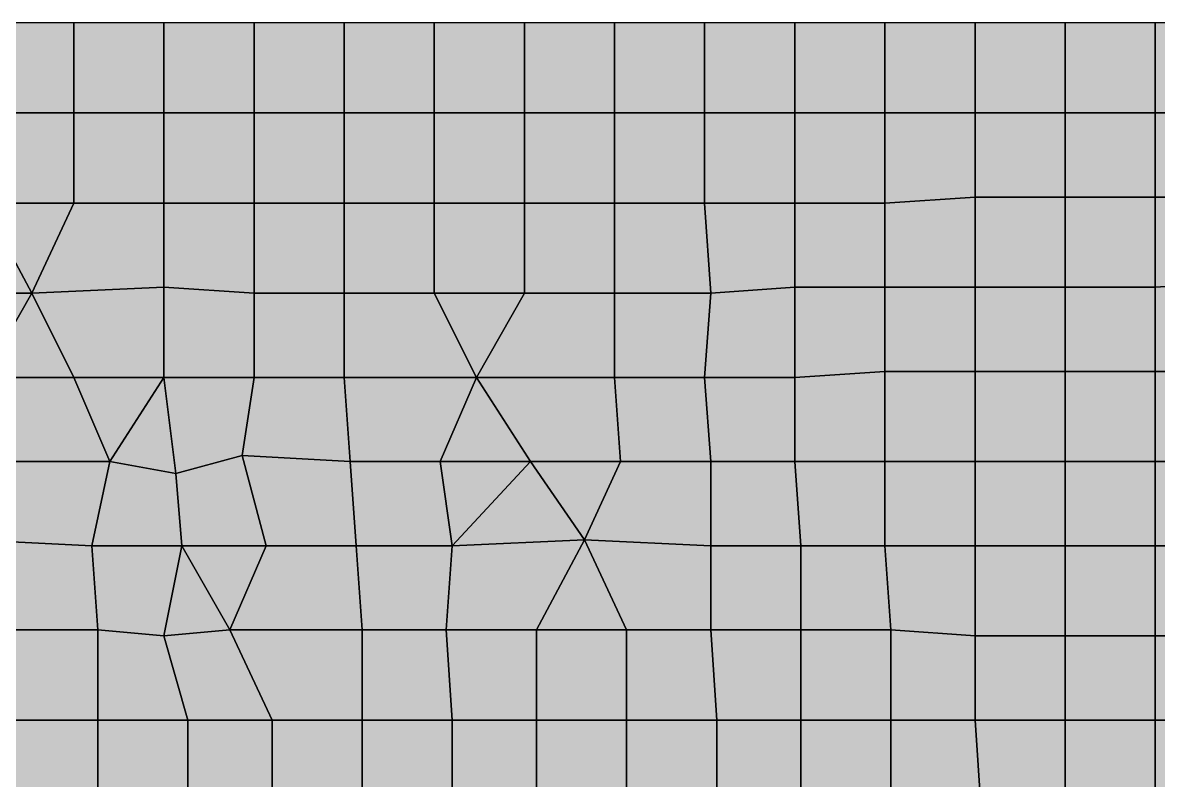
# Model space of a CAD drawing. Header units: metres. Extents: x -7480 to 79269, y -9100 to 45880.
# Drawn here: x 20150 to 23930, y 41520 to 44040 of the extents above; entities that cross this region are included whole.
import ezdxf

# ---------------------------------------------------------------- set-up
doc = ezdxf.new("R2010")
doc.units = ezdxf.units.M
doc.layers.add('COLOR_181', color=181, linetype='Continuous')

msp = doc.modelspace()

# ---------------------------------------------------------------- hatches: boundary and pattern name
at = {"layer": 'COLOR_181'}
for points in [[(20000, 44040), (20020, 43740), (20320, 43740), (20320, 44040)], [(20320, 43740), (20620, 43740), (20620, 44040), (20320, 44040)], [(20620, 43740), (20920, 43740), (20920, 44040), (20620, 44040)], [(20920, 43740), (21220, 43740), (21220, 44040), (20920, 44040)], [(21220, 43740), (21520, 43740), (21520, 44040), (21220, 44040)], [(21520, 43740), (21820, 43740), (21820, 44040), (21520, 44040)], [(21820, 43740), (22120, 43740), (22120, 44040), (21820, 44040)], [(22120, 43740), (22420, 43740), (22420, 44040), (22120, 44040)], [(22420, 43740), (22720, 43740), (22720, 44040), (22420, 44040)], [(22720, 43740), (23020, 43740), (23020, 44040), (22720, 44040)], [(23020, 43740), (23320, 43740), (23320, 44040), (23020, 44040)], [(23320, 43740), (23620, 43740), (23620, 44040), (23320, 44040)], [(23620, 43740), (23920, 43740), (23920, 44040), (23620, 44040)], [(23920, 43740), (24220, 43740), (24200, 44040), (23920, 44040)], [(20020, 43440), (20320, 43440), (20320, 43740), (20020, 43740)], [(20320, 43440), (20620, 43440), (20620, 43740), (20320, 43740)], [(20620, 43440), (20920, 43440), (20920, 43740), (20620, 43740)], [(20920, 43440), (21220, 43440), (21220, 43740), (20920, 43740)], [(21220, 43440), (21520, 43440), (21520, 43740), (21220, 43740)], [(21520, 43440), (21820, 43440), (21820, 43740), (21520, 43740)], [(21820, 43440), (22120, 43440), (22120, 43740), (21820, 43740)], [(22120, 43440), (22420, 43440), (22420, 43740), (22120, 43740)], [(22420, 43440), (22720, 43440), (22720, 43740), (22420, 43740)], [(22720, 43440), (23020, 43440), (23020, 43740), (22720, 43740)], [(23020, 43440), (23320, 43460), (23320, 43740), (23020, 43740)], [(23320, 43460), (23620, 43460), (23620, 43740), (23320, 43740)], [(23620, 43460), (23920, 43460), (23920, 43740), (23620, 43740)], [(23920, 43460), (24220, 43460), (24220, 43740), (23920, 43740)], [(19940, 43140), (20180, 43140), (20020, 43440)], [(20020, 43440), (20180, 43140), (20320, 43440)], [(20180, 43140), (20620, 43160), (20620, 43440), (20320, 43440)], [(20620, 43160), (20920, 43140), (20920, 43440), (20620, 43440)], [(20920, 43140), (21220, 43140), (21220, 43440), (20920, 43440)], [(21220, 43140), (21520, 43140), (21520, 43440), (21220, 43440)], [(21520, 43140), (21820, 43140), (21820, 43440), (21520, 43440)], [(21820, 43140), (22120, 43140), (22120, 43440), (21820, 43440)], [(22120, 43140), (22440, 43140), (22420, 43440), (22120, 43440)], [(22420, 43440), (22440, 43140), (22720, 43160), (22720, 43440)], [(22720, 43160), (23020, 43160), (23020, 43440), (22720, 43440)], [(23020, 43160), (23320, 43160), (23320, 43460), (23020, 43440)], [(23320, 43160), (23620, 43160), (23620, 43460), (23320, 43460)], [(23620, 43160), (23920, 43160), (23920, 43460), (23620, 43460)], [(23920, 43160), (24240, 43180), (24220, 43460), (23920, 43460)], [(23920, 42880), (24240, 42880), (24240, 43180), (23920, 43160)], [(19940, 43140), (20020, 42860), (20180, 43140)], [(20020, 42860), (20320, 42860), (20180, 43140)], [(20180, 43140), (20320, 42860), (20620, 42860), (20620, 43160)], [(20620, 42860), (20920, 42860), (20920, 43140), (20620, 43160)], [(20920, 42860), (21220, 42860), (21220, 43140), (20920, 43140)], [(21220, 42860), (21660, 42860), (21520, 43140), (21220, 43140)], [(21520, 43140), (21660, 42860), (21820, 43140)], [(21660, 42860), (22120, 42860), (22120, 43140), (21820, 43140)], [(22120, 42860), (22420, 42860), (22440, 43140), (22120, 43140)], [(22420, 42860), (22720, 42860), (22720, 43160), (22440, 43140)], [(22720, 42860), (23020, 42880), (23020, 43160), (22720, 43160)], [(23020, 42880), (23320, 42880), (23320, 43160), (23020, 43160)], [(23320, 42880), (23620, 42880), (23620, 43160), (23320, 43160)], [(23620, 42880), (23920, 42880), (23920, 43160), (23620, 43160)], [(22720, 42580), (23020, 42580), (23020, 42880), (22720, 42860)], [(23020, 42580), (23320, 42580), (23320, 42880), (23020, 42880)], [(23320, 42580), (23620, 42580), (23620, 42880), (23320, 42880)], [(23620, 42580), (23920, 42580), (23920, 42880), (23620, 42880)], [(23920, 42580), (24240, 42580), (24240, 42880), (23920, 42880)], [(20020, 42860), (20040, 42580), (20440, 42580), (20320, 42860)], [(20320, 42860), (20440, 42580), (20620, 42860)], [(20440, 42580), (20660, 42540), (20620, 42860)], [(20620, 42860), (20660, 42540), (20880, 42600), (20920, 42860)], [(20880, 42600), (21240, 42580), (21220, 42860), (20920, 42860)], [(21220, 42860), (21240, 42580), (21540, 42580), (21660, 42860)], [(21540, 42580), (21840, 42580), (21660, 42860)], [(21660, 42860), (21840, 42580), (22140, 42580), (22120, 42860)], [(22120, 42860), (22140, 42580), (22440, 42580), (22420, 42860)], [(22420, 42860), (22440, 42580), (22720, 42580), (22720, 42860)], [(19980, 42320), (20380, 42300), (20440, 42580), (20040, 42580)], [(20380, 42300), (20680, 42300), (20660, 42540), (20440, 42580)], [(20660, 42540), (20680, 42300), (20960, 42300), (20880, 42600)], [(20880, 42600), (20960, 42300), (21260, 42300), (21240, 42580)], [(21240, 42580), (21260, 42300), (21580, 42300), (21540, 42580)], [(21540, 42580), (21580, 42300), (21840, 42580)], [(21580, 42300), (22020, 42320), (21840, 42580)], [(21840, 42580), (22020, 42320), (22140, 42580)], [(22020, 42320), (22440, 42300), (22440, 42580), (22140, 42580)], [(22440, 42300), (22740, 42300), (22720, 42580), (22440, 42580)], [(22720, 42580), (22740, 42300), (23020, 42300), (23020, 42580)], [(23020, 42300), (23320, 42300), (23320, 42580), (23020, 42580)], [(23320, 42300), (23620, 42300), (23620, 42580), (23320, 42580)], [(23620, 42300), (23920, 42300), (23920, 42580), (23620, 42580)], [(23920, 42300), (24240, 42300), (24240, 42580), (23920, 42580)], [(19960, 42020), (20400, 42020), (20380, 42300), (19980, 42320)], [(20380, 42300), (20400, 42020), (20620, 42000), (20680, 42300)], [(20620, 42000), (20840, 42020), (20680, 42300)], [(20680, 42300), (20840, 42020), (20960, 42300)], [(20840, 42020), (21280, 42020), (21260, 42300), (20960, 42300)], [(21260, 42300), (21280, 42020), (21560, 42020), (21580, 42300)], [(21560, 42020), (21860, 42020), (22020, 42320), (21580, 42300)], [(21860, 42020), (22160, 42020), (22020, 42320)], [(22020, 42320), (22160, 42020), (22440, 42020), (22440, 42300)], [(22440, 42020), (22740, 42020), (22740, 42300), (22440, 42300)], [(22740, 42020), (23040, 42020), (23020, 42300), (22740, 42300)], [(23020, 42300), (23040, 42020), (23320, 42000), (23320, 42300)], [(23320, 42000), (23620, 42000), (23620, 42300), (23320, 42300)], [(23620, 42000), (23920, 42000), (23920, 42300), (23620, 42300)], [(23920, 42000), (24220, 42000), (24240, 42300), (23920, 42300)], [(19960, 42020), (20120, 41720), (20400, 41720), (20400, 42020)], [(20400, 41720), (20700, 41720), (20620, 42000), (20400, 42020)], [(20620, 42000), (20700, 41720), (20980, 41720), (20840, 42020)], [(20840, 42020), (20980, 41720), (21280, 41720), (21280, 42020)], [(21280, 41720), (21580, 41720), (21560, 42020), (21280, 42020)], [(21560, 42020), (21580, 41720), (21860, 41720), (21860, 42020)], [(21860, 41720), (22160, 41720), (22160, 42020), (21860, 42020)], [(22160, 41720), (22460, 41720), (22440, 42020), (22160, 42020)], [(22440, 42020), (22460, 41720), (22740, 41720), (22740, 42020)], [(22740, 41720), (23040, 41720), (23040, 42020), (22740, 42020)], [(23040, 41720), (23320, 41720), (23320, 42000), (23040, 42020)], [(23320, 41720), (23620, 41720), (23620, 42000), (23320, 42000)], [(23620, 41720), (23920, 41720), (23920, 42000), (23620, 42000)], [(23920, 41720), (24220, 41720), (24220, 42000), (23920, 42000)], [(20100, 41440), (20400, 41440), (20400, 41720), (20120, 41720)], [(20400, 41440), (20700, 41420), (20700, 41720), (20400, 41720)], [(20700, 41420), (20980, 41420), (20980, 41720), (20700, 41720)], [(20980, 41420), (21280, 41420), (21280, 41720), (20980, 41720)], [(21280, 41420), (21580, 41420), (21580, 41720), (21280, 41720)], [(21580, 41420), (21860, 41420), (21860, 41720), (21580, 41720)], [(21860, 41420), (22160, 41420), (22160, 41720), (21860, 41720)], [(22160, 41420), (22460, 41420), (22460, 41720), (22160, 41720)], [(22460, 41420), (22740, 41420), (22740, 41720), (22460, 41720)], [(22740, 41420), (23040, 41420), (23040, 41720), (22740, 41720)], [(23040, 41420), (23340, 41420), (23320, 41720), (23040, 41720)], [(23320, 41720), (23340, 41420), (23620, 41420), (23620, 41720)], [(23620, 41420), (23920, 41420), (23920, 41720), (23620, 41720)], [(23920, 41420), (24220, 41420), (24220, 41720), (23920, 41720)]]:
    msp.add_hatch(color=256, dxfattribs=at).paths.add_polyline_path(points)

# ---------------------------------------------------------------- linework, layer by layer
for points in [[(20000, 44040), (20020, 43740), (20320, 43740), (20320, 44040)], [(20320, 43740), (20620, 43740), (20620, 44040), (20320, 44040)], [(20620, 43740), (20920, 43740), (20920, 44040), (20620, 44040)], [(20920, 43740), (21220, 43740), (21220, 44040), (20920, 44040)], [(21220, 43740), (21520, 43740), (21520, 44040), (21220, 44040)], [(21520, 43740), (21820, 43740), (21820, 44040), (21520, 44040)], [(21820, 43740), (22120, 43740), (22120, 44040), (21820, 44040)], [(22120, 43740), (22420, 43740), (22420, 44040), (22120, 44040)], [(22420, 43740), (22720, 43740), (22720, 44040), (22420, 44040)], [(22720, 43740), (23020, 43740), (23020, 44040), (22720, 44040)], [(23020, 43740), (23320, 43740), (23320, 44040), (23020, 44040)], [(23320, 43740), (23620, 43740), (23620, 44040), (23320, 44040)], [(23620, 43740), (23920, 43740), (23920, 44040), (23620, 44040)], [(23920, 43740), (24220, 43740), (24200, 44040), (23920, 44040)], [(20020, 43440), (20320, 43440), (20320, 43740), (20020, 43740)], [(20320, 43440), (20620, 43440), (20620, 43740), (20320, 43740)], [(20620, 43440), (20920, 43440), (20920, 43740), (20620, 43740)], [(20920, 43440), (21220, 43440), (21220, 43740), (20920, 43740)], [(21220, 43440), (21520, 43440), (21520, 43740), (21220, 43740)], [(21520, 43440), (21820, 43440), (21820, 43740), (21520, 43740)], [(21820, 43440), (22120, 43440), (22120, 43740), (21820, 43740)], [(22120, 43440), (22420, 43440), (22420, 43740), (22120, 43740)], [(22420, 43440), (22720, 43440), (22720, 43740), (22420, 43740)], [(22720, 43440), (23020, 43440), (23020, 43740), (22720, 43740)], [(23020, 43440), (23320, 43460), (23320, 43740), (23020, 43740)], [(23320, 43460), (23620, 43460), (23620, 43740), (23320, 43740)], [(23620, 43460), (23920, 43460), (23920, 43740), (23620, 43740)], [(23920, 43460), (24220, 43460), (24220, 43740), (23920, 43740)], [(19940, 43140), (20180, 43140), (20020, 43440)], [(20020, 43440), (20180, 43140), (20320, 43440)], [(20180, 43140), (20620, 43160), (20620, 43440), (20320, 43440)], [(20620, 43160), (20920, 43140), (20920, 43440), (20620, 43440)], [(20920, 43140), (21220, 43140), (21220, 43440), (20920, 43440)], [(21220, 43140), (21520, 43140), (21520, 43440), (21220, 43440)], [(21520, 43140), (21820, 43140), (21820, 43440), (21520, 43440)], [(21820, 43140), (22120, 43140), (22120, 43440), (21820, 43440)], [(22120, 43140), (22440, 43140), (22420, 43440), (22120, 43440)], [(22420, 43440), (22440, 43140), (22720, 43160), (22720, 43440)], [(22720, 43160), (23020, 43160), (23020, 43440), (22720, 43440)], [(23020, 43160), (23320, 43160), (23320, 43460), (23020, 43440)], [(23320, 43160), (23620, 43160), (23620, 43460), (23320, 43460)], [(23620, 43160), (23920, 43160), (23920, 43460), (23620, 43460)], [(23920, 43160), (24240, 43180), (24220, 43460), (23920, 43460)], [(23920, 42880), (24240, 42880), (24240, 43180), (23920, 43160)], [(19940, 43140), (20020, 42860), (20180, 43140)], [(20020, 42860), (20320, 42860), (20180, 43140)], [(20180, 43140), (20320, 42860), (20620, 42860), (20620, 43160)], [(20620, 42860), (20920, 42860), (20920, 43140), (20620, 43160)], [(20920, 42860), (21220, 42860), (21220, 43140), (20920, 43140)], [(21220, 42860), (21660, 42860), (21520, 43140), (21220, 43140)], [(21520, 43140), (21660, 42860), (21820, 43140)], [(21660, 42860), (22120, 42860), (22120, 43140), (21820, 43140)], [(22120, 42860), (22420, 42860), (22440, 43140), (22120, 43140)], [(22420, 42860), (22720, 42860), (22720, 43160), (22440, 43140)], [(22720, 42860), (23020, 42880), (23020, 43160), (22720, 43160)], [(23020, 42880), (23320, 42880), (23320, 43160), (23020, 43160)], [(23320, 42880), (23620, 42880), (23620, 43160), (23320, 43160)], [(23620, 42880), (23920, 42880), (23920, 43160), (23620, 43160)], [(22720, 42580), (23020, 42580), (23020, 42880), (22720, 42860)], [(23020, 42580), (23320, 42580), (23320, 42880), (23020, 42880)], [(23320, 42580), (23620, 42580), (23620, 42880), (23320, 42880)], [(23620, 42580), (23920, 42580), (23920, 42880), (23620, 42880)], [(23920, 42580), (24240, 42580), (24240, 42880), (23920, 42880)], [(20020, 42860), (20040, 42580), (20440, 42580), (20320, 42860)], [(20320, 42860), (20440, 42580), (20620, 42860)], [(20440, 42580), (20660, 42540), (20620, 42860)], [(20620, 42860), (20660, 42540), (20880, 42600), (20920, 42860)], [(20880, 42600), (21240, 42580), (21220, 42860), (20920, 42860)], [(21220, 42860), (21240, 42580), (21540, 42580), (21660, 42860)], [(21540, 42580), (21840, 42580), (21660, 42860)], [(21660, 42860), (21840, 42580), (22140, 42580), (22120, 42860)], [(22120, 42860), (22140, 42580), (22440, 42580), (22420, 42860)], [(22420, 42860), (22440, 42580), (22720, 42580), (22720, 42860)], [(19980, 42320), (20380, 42300), (20440, 42580), (20040, 42580)], [(20380, 42300), (20680, 42300), (20660, 42540), (20440, 42580)], [(20660, 42540), (20680, 42300), (20960, 42300), (20880, 42600)], [(20880, 42600), (20960, 42300), (21260, 42300), (21240, 42580)], [(21240, 42580), (21260, 42300), (21580, 42300), (21540, 42580)], [(21540, 42580), (21580, 42300), (21840, 42580)], [(21580, 42300), (22020, 42320), (21840, 42580)], [(21840, 42580), (22020, 42320), (22140, 42580)], [(22020, 42320), (22440, 42300), (22440, 42580), (22140, 42580)], [(22440, 42300), (22740, 42300), (22720, 42580), (22440, 42580)], [(22720, 42580), (22740, 42300), (23020, 42300), (23020, 42580)], [(23020, 42300), (23320, 42300), (23320, 42580), (23020, 42580)], [(23320, 42300), (23620, 42300), (23620, 42580), (23320, 42580)], [(23620, 42300), (23920, 42300), (23920, 42580), (23620, 42580)], [(23920, 42300), (24240, 42300), (24240, 42580), (23920, 42580)], [(19960, 42020), (20400, 42020), (20380, 42300), (19980, 42320)], [(20380, 42300), (20400, 42020), (20620, 42000), (20680, 42300)], [(20620, 42000), (20840, 42020), (20680, 42300)], [(20680, 42300), (20840, 42020), (20960, 42300)], [(20840, 42020), (21280, 42020), (21260, 42300), (20960, 42300)], [(21260, 42300), (21280, 42020), (21560, 42020), (21580, 42300)], [(21560, 42020), (21860, 42020), (22020, 42320), (21580, 42300)], [(21860, 42020), (22160, 42020), (22020, 42320)], [(22020, 42320), (22160, 42020), (22440, 42020), (22440, 42300)], [(22440, 42020), (22740, 42020), (22740, 42300), (22440, 42300)], [(22740, 42020), (23040, 42020), (23020, 42300), (22740, 42300)], [(23020, 42300), (23040, 42020), (23320, 42000), (23320, 42300)], [(23320, 42000), (23620, 42000), (23620, 42300), (23320, 42300)], [(23620, 42000), (23920, 42000), (23920, 42300), (23620, 42300)], [(23920, 42000), (24220, 42000), (24240, 42300), (23920, 42300)], [(19960, 42020), (20120, 41720), (20400, 41720), (20400, 42020)], [(20400, 41720), (20700, 41720), (20620, 42000), (20400, 42020)], [(20620, 42000), (20700, 41720), (20980, 41720), (20840, 42020)], [(20840, 42020), (20980, 41720), (21280, 41720), (21280, 42020)], [(21280, 41720), (21580, 41720), (21560, 42020), (21280, 42020)], [(21560, 42020), (21580, 41720), (21860, 41720), (21860, 42020)], [(21860, 41720), (22160, 41720), (22160, 42020), (21860, 42020)], [(22160, 41720), (22460, 41720), (22440, 42020), (22160, 42020)], [(22440, 42020), (22460, 41720), (22740, 41720), (22740, 42020)], [(22740, 41720), (23040, 41720), (23040, 42020), (22740, 42020)], [(23040, 41720), (23320, 41720), (23320, 42000), (23040, 42020)], [(23320, 41720), (23620, 41720), (23620, 42000), (23320, 42000)], [(23620, 41720), (23920, 41720), (23920, 42000), (23620, 42000)], [(23920, 41720), (24220, 41720), (24220, 42000), (23920, 42000)], [(20100, 41440), (20400, 41440), (20400, 41720), (20120, 41720)], [(20400, 41440), (20700, 41420), (20700, 41720), (20400, 41720)], [(20700, 41420), (20980, 41420), (20980, 41720), (20700, 41720)], [(20980, 41420), (21280, 41420), (21280, 41720), (20980, 41720)], [(21280, 41420), (21580, 41420), (21580, 41720), (21280, 41720)], [(21580, 41420), (21860, 41420), (21860, 41720), (21580, 41720)], [(21860, 41420), (22160, 41420), (22160, 41720), (21860, 41720)], [(22160, 41420), (22460, 41420), (22460, 41720), (22160, 41720)], [(22460, 41420), (22740, 41420), (22740, 41720), (22460, 41720)], [(22740, 41420), (23040, 41420), (23040, 41720), (22740, 41720)], [(23040, 41420), (23340, 41420), (23320, 41720), (23040, 41720)], [(23320, 41720), (23340, 41420), (23620, 41420), (23620, 41720)], [(23620, 41420), (23920, 41420), (23920, 41720), (23620, 41720)], [(23920, 41420), (24220, 41420), (24220, 41720), (23920, 41720)]]:
    msp.add_lwpolyline(points, close=True, dxfattribs=at)

doc.saveas('drawing.dxf')
